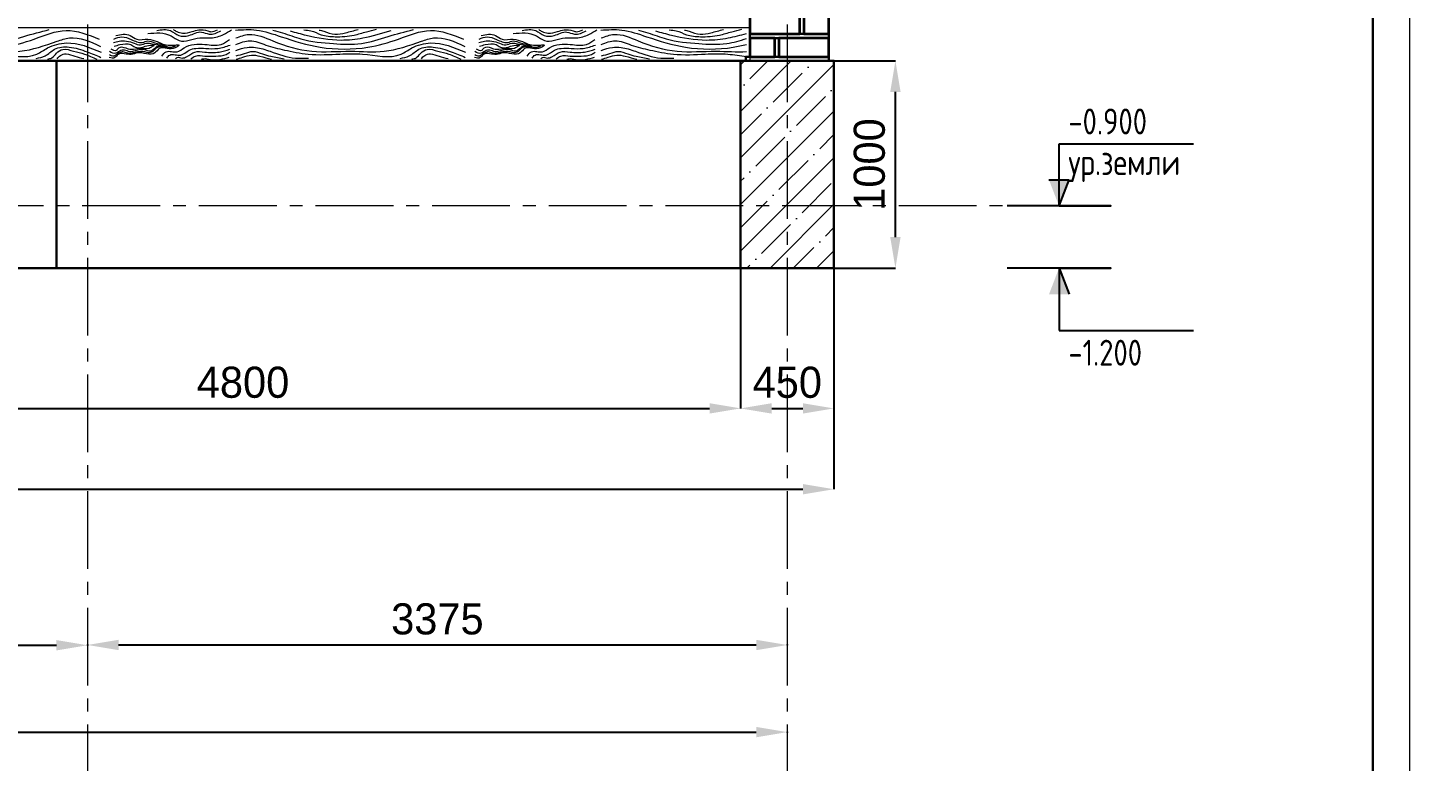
# Model space of a CAD drawing. Header units: millimetres. Extents: x 306212 to 393045, y -154783 to -111932.
# Drawn here: x 356770 to 363434, y -150735 to -147197 of the extents above; entities that cross this region are included whole.
import ezdxf

# ---------------------------------------------------------------- set-up
doc = ezdxf.new("R2010")
doc.units = ezdxf.units.MM
doc.linetypes.add('CENTER2', pattern=[1.125, 0.75, -0.125, 0.125, -0.125])
doc.layers.add('0 duvar', color=2, linetype='Continuous')
doc.layers.add('AKS', color=252, linetype='CENTER2')
for name, color, linetype, lineweight in [('ahsap', 222, 'Continuous', 13), ('OLCU', 7, 'Continuous', 13), ('YAZI-TURKCE', 5, 'Continuous', 13)]:
    doc.layers.add(name, color=color, linetype=linetype, lineweight=lineweight)
doc.styles.add('GOST 2.304', font='CS_Gost2304.shx')
doc.dimstyles.new('ISO-25', dxfattribs={"dimtxt": 100, "dimasz": 2.5, "dimexe": 1.25, "dimexo": 0.625, "dimtad": 1, "dimdec": 0, "dimtxsty": 'Standard', "dimcen": 2.5, "dimadec": 0, "dimazin": 0, "dimtfac": 1, "dimtdec": 0, "dimtmove": 0, "dimatfit": 3, "dimfxl": 0, "dimarcsym": 0})

# ---------------------------------------------------------------- blocks, each defined once
blk = doc.blocks.new('*D719')
at = {"layer": 'ahsap', "color": 0, "lineweight": -2}
for p, q in [((355183.5, -150173.5), (355183.5, -150176.8)), ((355333.5, -150175.5), (356908.5, -150175.5)), ((357058.5, -150173.5), (357058.5, -150176.8))]:
    blk.add_line(p, q, dxfattribs=at)
at = {"layer": 'ahsap', "color": 0}
for points in [[(355333.5, -150150.5), (355333.5, -150200.5), (355183.5, -150175.5)], [(356908.5, -150150.5), (356908.5, -150200.5), (357058.5, -150175.5)]]:
    blk.add_solid(points, dxfattribs=at)
at = {"layer": 'DEFPOINTS', "color": 0}
for p in [(355183.5, -148282.4), (357058.5, -148282.4), (357058.5, -150175.5)]:
    blk.add_point(p, dxfattribs=at)
at = {"layer": 'ahsap', "color": 0, "insert": (356121, -150050.5), "char_height": 150, "attachment_point": 5}
blk.add_mtext('1875', dxfattribs=at)
blk = doc.blocks.new('*D720')
at = {"layer": 'ahsap', "color": 0, "lineweight": -2}
for p, q in [((357058.5, -150172.3), (357058.5, -150175.5)), ((357208.5, -150174.3), (360283.5, -150174.3)), ((360433.5, -150172.3), (360433.5, -150175.5))]:
    blk.add_line(p, q, dxfattribs=at)
at = {"layer": 'ahsap', "color": 0}
for points in [[(357208.5, -150149.3), (357208.5, -150199.3), (357058.5, -150174.3)], [(360283.5, -150149.3), (360283.5, -150199.3), (360433.5, -150174.3)]]:
    blk.add_solid(points, dxfattribs=at)
at = {"layer": 'DEFPOINTS', "color": 0}
for p in [(357058.5, -149032.4), (360433.5, -149032.4), (360433.5, -150174.3)]:
    blk.add_point(p, dxfattribs=at)
at = {"layer": 'ahsap', "color": 0, "insert": (358746, -150049.3), "char_height": 150, "attachment_point": 5}
blk.add_mtext('3375', dxfattribs=at)
blk = doc.blocks.new('*D724')
at = {"layer": 'ahsap', "color": 0, "lineweight": -2}
for p, q in [((355408.5, -148358.6), (355408.5, -149033.5)), ((360208.5, -148583), (360208.5, -149033.5)), ((355558.5, -149033.3), (360058.5, -149033.3))]:
    blk.add_line(p, q, dxfattribs=at)
at = {"layer": 'ahsap', "color": 0}
for points in [[(355558.5, -149008.3), (355558.5, -149058.3), (355408.5, -149033.3)], [(360058.5, -149008.3), (360058.5, -149058.3), (360208.5, -149033.3)]]:
    blk.add_solid(points, dxfattribs=at)
at = {"layer": 'DEFPOINTS', "color": 0}
for p in [(355408.5, -148358), (360208.5, -148582.4), (360208.5, -149033.3)]:
    blk.add_point(p, dxfattribs=at)
at = {"layer": 'ahsap', "color": 0, "insert": (357808.5, -148908.3), "char_height": 150, "attachment_point": 5}
blk.add_mtext('4800', dxfattribs=at)
blk = doc.blocks.new('*D725')
at = {"layer": 'ahsap', "color": 0, "lineweight": -2}
for p, q in [((360208.5, -148358), (360208.5, -149033.8)), ((360658.5, -148358), (360658.5, -149033.8)), ((360358.5, -149033.5), (360508.5, -149033.5))]:
    blk.add_line(p, q, dxfattribs=at)
at = {"layer": 'ahsap', "color": 0}
for points in [[(360358.5, -149008.5), (360358.5, -149058.5), (360208.5, -149033.5)], [(360508.5, -149008.5), (360508.5, -149058.5), (360658.5, -149033.5)]]:
    blk.add_solid(points, dxfattribs=at)
at = {"layer": 'DEFPOINTS', "color": 0}
for p in [(360208.5, -148357.4), (360658.5, -148357.4), (360658.5, -149033.5)]:
    blk.add_point(p, dxfattribs=at)
at = {"layer": 'ahsap', "color": 0, "insert": (360433.5, -148908.5), "char_height": 150, "attachment_point": 5}
blk.add_mtext('450', dxfattribs=at)
blk = doc.blocks.new('*D716')
at = {"layer": 'ahsap', "color": 0, "lineweight": -2}
for p, q in [((351358.5, -148358), (351358.5, -149423.4)), ((360658.5, -149033.6), (360658.5, -149423.4)), ((351508.5, -149423.1), (360508.5, -149423.1))]:
    blk.add_line(p, q, dxfattribs=at)
at = {"layer": 'ahsap', "color": 0}
for points in [[(351508.5, -149398.1), (351508.5, -149448.1), (351358.5, -149423.1)], [(360508.5, -149398.1), (360508.5, -149448.1), (360658.5, -149423.1)]]:
    blk.add_solid(points, dxfattribs=at)
at = {"layer": 'DEFPOINTS', "color": 0}
for p in [(351358.5, -148357.4), (360658.5, -149033), (360658.5, -149423.1)]:
    blk.add_point(p, dxfattribs=at)
at = {"layer": 'ahsap', "color": 0, "insert": (356008.5, -149298.1), "char_height": 150, "attachment_point": 5}
blk.add_mtext('9300', dxfattribs=at)
blk = doc.blocks.new('*D717')
at = {"layer": 'ahsap', "color": 0, "lineweight": -2}
for p, q in [((351583.5, -150592.3), (351583.5, -150595.5)), ((351733.5, -150594.3), (360283.5, -150594.3)), ((360433.5, -150592.3), (360433.5, -150595.5))]:
    blk.add_line(p, q, dxfattribs=at)
at = {"layer": 'ahsap', "color": 0}
for points in [[(351733.5, -150569.3), (351733.5, -150619.3), (351583.5, -150594.3)], [(360283.5, -150569.3), (360283.5, -150619.3), (360433.5, -150594.3)]]:
    blk.add_solid(points, dxfattribs=at)
at = {"layer": 'DEFPOINTS', "color": 0}
for p in [(351583.5, -150175.5), (360433.5, -150172.3), (360433.5, -150594.3)]:
    blk.add_point(p, dxfattribs=at)
at = {"layer": 'ahsap', "color": 0, "insert": (356008.5, -150469.3), "char_height": 150, "attachment_point": 5}
blk.add_mtext('8850', dxfattribs=at)
blk = doc.blocks.new('Стрелка отметки')
at = {"layer": 'YAZI-TURKCE', "linetype": 'Continuous', "lineweight": 25, "ltscale": 50}
h = blk.add_hatch(color=256, dxfattribs=at)
h.paths.add_polyline_path([(332383, -147931.6), (332334.6, -147931.6), (332379.1, -148047.4), (332383, -148047.4)])
h.paths.add_polyline_path([(332431.3, -147931.6), (332383, -147931.6), (332383, -148047.4), (332386.8, -148047.4)])
for p, q in [((332383, -147757.4), (333031.1, -147757.4)), ((332383, -148057.4), (332383, -147757.4)), ((332383, -148057.4), (332431.3, -147931.6))]:
    blk.add_line(p, q, dxfattribs=at)
blk.add_lwpolyline([(332383, -148057.4), (332633, -148057.4), (332133, -148057.4)], dxfattribs=at)
blk = doc.blocks.new('*D727')
at = {"layer": 'ahsap', "color": 0, "lineweight": -2}
for p, q in [((360659.2, -147357.4), (360955.2, -147357.4)), ((360955, -148207.4), (360955, -147507.4)), ((360659.2, -148357.4), (360955.2, -148357.4))]:
    blk.add_line(p, q, dxfattribs=at)
at = {"layer": 'ahsap', "color": 0}
for points in [[(360930, -147507.4), (360980, -147507.4), (360955, -147357.4)], [(360930, -148207.4), (360980, -148207.4), (360955, -148357.4)]]:
    blk.add_solid(points, dxfattribs=at)
at = {"layer": 'DEFPOINTS', "color": 0}
for p in [(360658.5, -147357.4), (360955, -147357.4), (360658.5, -148357.4)]:
    blk.add_point(p, dxfattribs=at)
at = {"layer": 'ahsap', "color": 0, "insert": (360830, -147857.4), "char_height": 150, "attachment_point": 5, "rotation": 90}
blk.add_mtext('1000', dxfattribs=at)

msp = doc.modelspace()

# ---------------------------------------------------------------- hatches: boundary and pattern name
at = {"layer": 'ahsap'}
h = msp.add_hatch(dxfattribs=at)
h.set_pattern_fill('ANSI35', color=251, scale=25, style=0)
h.set_pattern_definition([(45, (29611.11, 0), (-112.2532, 112.2532), []), (45, (29723.36, 0), (-112.2532, 112.2532), [198.4375, -39.6875, 0, -39.6875])])
h.paths.add_polyline_path([(360433.5, -147357.4), (360208.5, -147357.4), (360208.5, -148057.4), (360433.5, -148057.4)])
h.paths.add_polyline_path([(360433.5, -148057.4), (360658.5, -148057.4), (360658.5, -147357.4), (360433.5, -147357.4)])
h.paths.add_polyline_path([(360433.5, -148057.4), (360208.5, -148057.4), (360208.5, -148357.4), (360433.5, -148357.4)])
h.paths.add_polyline_path([(360433.5, -148357.4), (360658.5, -148357.4), (360658.5, -148057.4), (360433.5, -148057.4)])

# ---------------------------------------------------------------- linework, layer by layer
at = {"layer": '0 duvar', "color": 7, "lineweight": 30, "ltscale": 0.071429}
msp.add_lwpolyline([(336529.7, -134608.8), (363257, -134608.8), (363257, -154606), (336529.7, -154606)], close=True, dxfattribs=at)
at = {"layer": 'ahsap', "color": 251, "lineweight": 30}
msp.add_line((356908.5, -147357.4), (356908.5, -148357.4), dxfattribs=at)
at = {"layer": 'ahsap', "color": 26, "lineweight": 35}
for points in [[(360293.5, -147227.4), (360493.5, -147227.4), (360493.5, -147137.4), (360253.5, -147137.4), (360253.5, -147227.4), (360293.5, -147227.4)], [(360633.5, -147227.4), (360633.5, -147137.4), (360513.5, -147137.4), (360513.5, -147227.4), (360633.5, -147227.4)], [(360373.5, -147337.4), (360373.5, -147247.4), (360253.5, -147247.4), (360253.5, -147337.4), (360373.5, -147337.4)], [(360433.5, -147337.4), (360633.5, -147337.4), (360633.5, -147247.4), (360393.5, -147247.4), (360393.5, -147337.4), (360433.5, -147337.4)]]:
    msp.add_lwpolyline(points, dxfattribs=at)
at = {"layer": 'ahsap', "color": 46}
msp.add_lwpolyline([(355408.5, -147357.4), (355373.5, -147357.4), (355373.5, -147197.4), (360208.5, -147197.4), (360253.5, -147197.4), (360253.5, -147357.4), (360208.5, -147357.4), (355408.5, -147357.4)], dxfattribs=at)
at = {"layer": 'ahsap', "color": 251, "lineweight": 30}
for points in [[(360633.5, -147247.4), (360253.5, -147247.4), (360253.5, -147227.4), (360633.5, -147227.4), (360633.5, -147247.4)], [(360433.5, -147357.4), (360633.5, -147357.4), (360633.5, -147337.4), (360233.5, -147337.4), (360233.5, -147357.4), (360433.5, -147357.4)], [(360658.5, -148057.4), (360658.5, -148357.4), (351358.5, -148357.4), (351358.5, -148057.4), (351358.5, -147357.4), (360658.5, -147357.4), (360658.5, -148057.4)], [(360658.5, -148357.4), (360208.5, -148357.4), (360208.5, -147357.4), (360658.5, -147357.4), (360658.5, -148357.4)]]:
    msp.add_lwpolyline(points, dxfattribs=at)
at = {"layer": 'ahsap', "color": 46}
for points in [[(356016.2, -147209.1), (356116.6, -147209.1), (356235.9, -147241.1), (356424.5, -147291.6), (356654.3, -147291.6), (356801.2, -147252.3), (356955.5, -147210.9), (357115.3, -147253.7)], [(356196.4, -147210.1), (356242.7, -147222.5), (356331.4, -147251.6), (356488.1, -147274.1), (356622.8, -147274.1), (356751.3, -147239.7), (356874.1, -147206.8)], [(357392.2, -147211.6), (357458.8, -147211.6), (357499.5, -147235.2), (357546.6, -147235.2), (357608.4, -147218.6), (357644.9, -147228.4), (357702.1, -147213)], [(357472.6, -147206.5), (357489.2, -147216.1), (357516.9, -147223.5), (357563.9, -147216.2), (357594.8, -147208), (357639.1, -147212.9), (357654, -147216.9), (357685.5, -147208.4)], [(357772.9, -147209.1), (357873.2, -147209.1), (357992.6, -147241.1), (358181.2, -147291.6), (358411, -147291.6), (358557.8, -147252.3), (358712.2, -147210.9), (358872, -147253.7)], [(357953, -147210.1), (357999.4, -147222.5), (358088.1, -147251.6), (358244.8, -147274.1), (358379.5, -147274.1), (358508, -147239.7), (358630.8, -147206.8)], [(358102.4, -147208.7), (358136, -147212.9), (358185.6, -147231.4), (358252.9, -147241.1), (358344.2, -147233.3), (358404, -147217.3), (358452.7, -147204.2)], [(358175.7, -147208.8), (358197.9, -147214.7), (358251.5, -147229.1), (358302.8, -147222.2), (358364, -147205.8)], [(359154.2, -147211.6), (359220.8, -147211.6), (359261.6, -147235.2), (359308.6, -147235.2), (359370.4, -147218.6), (359406.9, -147228.4), (359464.1, -147213)], [(359234.6, -147206.5), (359251.3, -147216.1), (359278.9, -147223.5), (359325.9, -147216.2), (359356.9, -147208), (359401.2, -147212.9), (359416, -147216.9), (359447.5, -147208.4)], [(359864.4, -147208.7), (359898.1, -147212.9), (359947.6, -147231.4), (360014.9, -147241.1), (360106.2, -147233.3), (360166, -147217.3), (360214.7, -147204.2)], [(359937.7, -147208.8), (359959.9, -147214.7), (360013.5, -147229.1), (360064.8, -147222.2), (360126, -147205.8)], [(356016.7, -147247.1), (356080.5, -147230), (356195.3, -147260.8), (356383.5, -147311.2), (356571.1, -147311.2), (356732.7, -147311.2), (356912, -147263.1), (356970.9, -147247.3), (357121.2, -147287.6)], [(356017.4, -147278.9), (356085.2, -147260.7), (356161.9, -147281.2), (356251.5, -147305.3), (356365.3, -147325), (356519.5, -147325), (356628.6, -147325), (356814.8, -147325), (356865.9, -147295.5), (356957.1, -147271.1), (357124.5, -147316)], [(357195.4, -147234.9), (357264.1, -147234.9), (357295.7, -147253.1), (357350.2, -147253.1), (357394, -147264.9), (357458.2, -147282.1), (357500.4, -147282.1), (357471.8, -147298.6), (357403.8, -147298.6), (357383.3, -147319.1), (357299, -147319.1), (357269.6, -147326.9), (357205.9, -147326.9), (357190.8, -147342), (357162.8, -147342)], [(357184.4, -147269.1), (357210.6, -147262.1), (357246.2, -147262.1), (357283.8, -147272.2), (357313.7, -147280.2), (357342.4, -147272.5), (357370.9, -147275.7), (357411.8, -147283.4), (357424.9, -147286.9), (357412.3, -147285.2), (357399.7, -147286.9), (357384.7, -147295.6), (357373.3, -147304.2), (357360.8, -147311.4), (357333.1, -147303.9), (357307, -147303.9), (357281.1, -147310.9), (357269, -147314.1), (357243.3, -147307.2), (357219.9, -147307.2), (357195.7, -147321.2), (357164.1, -147312.7)], [(357186.1, -147252.3), (357224.5, -147242), (357269.2, -147254), (357323.6, -147268.6), (357349.3, -147261.7), (357383.5, -147270.9), (357425.4, -147282.1), (357459.2, -147291.1), (357482.9, -147284.8), (357469.9, -147292.3), (357439.2, -147292.3), (357417.2, -147289.5), (357389.1, -147297), (357373.2, -147312.8), (357350.4, -147319), (357329.4, -147313.4), (357309.7, -147313.4), (357290.7, -147315.8), (357273.4, -147320.5), (357252.2, -147320.5), (357229.5, -147314.4), (357212, -147319.1), (357196.9, -147327.8), (357185.1, -147334.6), (357164.4, -147329)], [(357187.4, -147286.8), (357215.1, -147279.3), (357266.7, -147279.3), (357287.7, -147291.5), (357324.2, -147291.5), (357353.4, -147283.7), (357379.9, -147283.7), (357367, -147291.2), (357355.7, -147297.7), (357315.8, -147297.7), (357268.6, -147303.3), (357244.3, -147296.8), (357207.7, -147296.8), (357196.6, -147307.8), (357173.1, -147301.5)], [(357348.7, -147225.3), (357461.3, -147237.2), (357500.5, -147259.8), (357599.5, -147246.6), (357654.1, -147246.6), (357715, -147230.2), (357752.9, -147208.4)], [(357417, -147334.5), (357437.9, -147313.6), (357490.8, -147313.6), (357524.4, -147294.2), (357624.7, -147278.2), (357703.1, -147278.2), (357743.8, -147254.7)], [(357773.4, -147247.1), (357837.2, -147230), (357951.9, -147260.8), (358140.1, -147311.2), (358327.8, -147311.2), (358489.3, -147311.2), (358668.7, -147263.1), (358727.6, -147247.3), (358877.9, -147287.6)], [(357774.1, -147278.9), (357841.9, -147260.7), (357918.6, -147281.2), (358008.2, -147305.3), (358122, -147325), (358276.1, -147325), (358385.3, -147325), (358571.5, -147325), (358622.6, -147295.5), (358713.7, -147271.1), (358881.2, -147316)], [(358036.4, -147213.3), (358112.7, -147233.8), (358282.2, -147257), (358386.1, -147247.1), (358523, -147210.4)], [(358957.4, -147234.9), (359026.1, -147234.9), (359057.7, -147253.1), (359112.2, -147253.1), (359156, -147264.9), (359220.2, -147282.1), (359262.4, -147282.1), (359233.8, -147298.6), (359165.8, -147298.6), (359145.3, -147319.1), (359061, -147319.1), (359031.6, -147326.9), (358967.9, -147326.9), (358952.8, -147342), (358924.8, -147342)], [(358946.4, -147269.1), (358972.6, -147262.1), (359008.2, -147262.1), (359045.8, -147272.2), (359075.7, -147280.2), (359104.4, -147272.5), (359133, -147275.7), (359173.8, -147283.4), (359186.9, -147286.9), (359174.4, -147285.2), (359161.7, -147286.9), (359146.7, -147295.6), (359135.3, -147304.2), (359122.9, -147311.4), (359095.1, -147303.9), (359069, -147303.9), (359043.1, -147310.9), (359031, -147314.1), (359005.3, -147307.2), (358981.9, -147307.2), (358957.7, -147321.2), (358926.1, -147312.7)], [(358948.1, -147252.3), (358986.5, -147242), (359031.2, -147254), (359085.6, -147268.6), (359111.3, -147261.7), (359145.6, -147270.9), (359187.4, -147282.1), (359221.2, -147291.1), (359244.9, -147284.8), (359231.9, -147292.3), (359201.2, -147292.3), (359179.3, -147289.5), (359151.1, -147297), (359135.2, -147312.8), (359112.4, -147319), (359091.4, -147313.4), (359071.7, -147313.4), (359052.7, -147315.8), (359035.4, -147320.5), (359014.2, -147320.5), (358991.5, -147314.4), (358974, -147319.1), (358958.9, -147327.8), (358947.2, -147334.6), (358926.4, -147329)], [(358949.4, -147286.8), (358977.1, -147279.3), (359028.7, -147279.3), (359049.8, -147291.5), (359086.3, -147291.5), (359115.4, -147283.7), (359142, -147283.7), (359129, -147291.2), (359117.7, -147297.7), (359077.8, -147297.7), (359030.6, -147303.3), (359006.3, -147296.8), (358969.7, -147296.8), (358958.7, -147307.8), (358935.1, -147301.5)], [(359110.7, -147225.3), (359223.3, -147237.2), (359262.5, -147259.8), (359361.5, -147246.6), (359416.1, -147246.6), (359477, -147230.2), (359514.9, -147208.4)], [(359179, -147334.5), (359200, -147313.6), (359252.8, -147313.6), (359286.4, -147294.2), (359386.8, -147278.2), (359465.1, -147278.2), (359505.8, -147254.7)], [(356810.1, -147345.6), (356853.9, -147333.9), (356899.4, -147301.6), (356969.6, -147290.9), (357056.4, -147314.2), (357123.3, -147340.6)], [(356866, -147348.8), (356886.2, -147343.4), (356908.9, -147320.7), (356940.2, -147302.6), (356991.5, -147310.6), (357043.7, -147324.6), (357102.9, -147349)], [(356911.9, -147347.4), (356928, -147331.3), (356955.4, -147324), (356997.5, -147335.2), (357040.5, -147346.8)], [(357440.5, -147344.1), (357455, -147329.6), (357508, -147329.6), (357548.5, -147306.2), (357580.8, -147297.6), (357629.8, -147297.6), (357687.4, -147297.6), (357746.2, -147281.8)], [(357483.1, -147345.4), (357491.4, -147340.7), (357514.9, -147343.8), (357536.4, -147338), (357575.8, -147315.3), (357624.3, -147315.3), (357693.1, -147315.3), (357745.2, -147301.3)], [(357556.4, -147347.7), (357579.2, -147334.6), (357624.8, -147334.6), (357677.9, -147334.6), (357727.1, -147326.4), (357744.7, -147316.2)], [(357608.5, -147350.2), (357619.3, -147347.3), (357649.8, -147350.8), (357698.6, -147350.8), (357742.3, -147339.1)], [(357773.7, -147307.4), (357828, -147292.8), (357869.5, -147292.8), (357939.3, -147311.5), (358061.6, -147344.3), (358124.7, -147344.3)], [(357775.4, -147333.2), (357816.4, -147322.2), (357855.7, -147311.7), (357902.2, -147324.2), (357942.1, -147334.9), (358006.6, -147348.2)], [(357775.4, -147349.1), (357807.9, -147340.4), (357848.7, -147329.5), (357889.9, -147335.2), (357946, -147350.2)], [(358566.8, -147345.6), (358610.5, -147333.9), (358656.1, -147301.6), (358726.2, -147290.9), (358813, -147314.2), (358880, -147340.6)], [(358622.6, -147348.8), (358642.9, -147343.4), (358665.6, -147320.7), (358696.9, -147302.6), (358748.2, -147310.6), (358800.4, -147324.6), (358859.5, -147349)], [(358668.6, -147347.4), (358684.7, -147331.3), (358712.1, -147324), (358754.1, -147335.2), (358797.2, -147346.8)], [(359202.5, -147344.1), (359217, -147329.6), (359270.1, -147329.6), (359310.5, -147306.2), (359342.9, -147297.6), (359391.8, -147297.6), (359449.4, -147297.6), (359508.2, -147281.8)], [(359245.2, -147345.4), (359253.4, -147340.7), (359276.9, -147343.8), (359298.4, -147338), (359337.8, -147315.3), (359386.3, -147315.3), (359455.1, -147315.3), (359507.2, -147301.3)], [(359318.4, -147347.7), (359341.2, -147334.6), (359386.8, -147334.6), (359439.9, -147334.6), (359489.1, -147326.4), (359506.7, -147316.2)], [(359370.5, -147350.2), (359381.3, -147347.3), (359411.8, -147350.8), (359460.6, -147350.8), (359504.3, -147339.1)], [(359535.7, -147307.4), (359590.1, -147292.8), (359631.5, -147292.8), (359701.3, -147311.5), (359823.6, -147344.3), (359886.7, -147344.3)], [(359537.4, -147349.1), (359570, -147340.4), (359610.7, -147329.5), (359651.9, -147335.2), (359708, -147350.2)], [(359537.5, -147333.2), (359578.4, -147322.2), (359617.8, -147311.7), (359664.2, -147324.2), (359704.1, -147334.9), (359768.6, -147348.2)]]:
    msp.add_spline(points, degree=3, dxfattribs=at)
for points, knots in [([(359534.9, -147209.1), (359568.6, -147207.1), (359643.8, -147202.7), (359777.5, -147249.8), (359952, -147303.8), (360120.3, -147304.1), (360215.9, -147283.4), (360237.1, -147277.9)], [0, 0, 0, 0, 100.353, 223.872734, 419.174404, 648.976016, 714.863355, 714.863355, 714.863355, 714.863355]), ([(359535.4, -147247.1), (359556.6, -147239.3), (359616.1, -147217.4), (359738.7, -147274.6), (359898, -147323.4), (360076.2, -147305.9), (360188.7, -147315.9), (360237.1, -147312.4)], [0, 0, 0, 0, 66.052396, 184.859959, 379.709399, 567.371386, 714.431801, 714.431801, 714.431801, 714.431801]), ([(359536.1, -147278.9), (359558.7, -147269.8), (359606.9, -147250.4), (359685, -147285.8), (359777.1, -147307.2), (359896.3, -147331.9), (360023.8, -147325.6), (360138.5, -147320.6), (360207.4, -147333.1), (360237.1, -147335.8)], [0, 0, 0, 0, 70.193322, 149.603393, 242.388706, 357.853361, 512.023274, 621.183834, 707.918642, 707.918642, 707.918642, 707.918642]), ([(359715.1, -147210.1), (359730.6, -147214), (359776.3, -147225.5), (359869.5, -147263.1), (359998.7, -147273.9), (360130.7, -147282.6), (360205.5, -147259.9), (360237.1, -147249.9)], [0, 0, 0, 0, 47.993413, 141.33973, 299.61635, 434.345086, 533.105199, 533.105199, 533.105199, 533.105199]), ([(359798.4, -147213.3), (359823.7, -147220.4), (359903.9, -147242.9), (360021.9, -147262.8), (360144.6, -147250.4), (360207.7, -147233.6), (360237.1, -147225)], [0, 0, 0, 0, 79.001389, 250.076931, 354.476232, 446.192782, 446.192782, 446.192782, 446.192782])]:
    msp.add_open_spline(points, degree=3, knots=knots, dxfattribs=at)
at = {"layer": 'AKS', "lineweight": 5, "ltscale": 500}
for p, q in [((357058.5, -140432.4), (357058.5, -151057.4)), ((360433.5, -140432.4), (360433.5, -151057.4)), ((361908.5, -148057.4), (347333.5, -148057.4))]:
    msp.add_line(p, q, dxfattribs=at)
at = {"layer": 'OLCU', "linetype": 'Continuous', "ltscale": 50}
msp.add_lwpolyline([(335822.6, -134432.1), (363433.7, -134432.1), (363433.7, -154782.7), (335822.6, -154782.7)], close=True, dxfattribs=at)
at = {"layer": 'YAZI-TURKCE', "linetype": 'Continuous', "lineweight": 25, "ltscale": 50}
msp.add_line((361695.7, -147931.6), (361792.4, -147931.6), dxfattribs=at)

# ---------------------------------------------------------------- block references
at = {"layer": 'ahsap'}
msp.add_blockref('Стрелка отметки', (29361.1, 0), dxfattribs=at)
at = {"layer": 'ahsap', "xscale": -1, "rotation": 180}
msp.add_blockref('Стрелка отметки', (29361.1, -296414.8), dxfattribs=at)

# ---------------------------------------------------------------- texts
at = {"layer": 'YAZI-TURKCE', "linetype": 'Continuous', "lineweight": 25, "ltscale": 50, "style": 'GOST 2.304'}
for s, p in [('-0.900', (361789.1, -147712.4)), ('ур.земли', (361789.1, -147908.2)), ('-1.200', (361789.1, -148827.4))]:
    msp.add_text(s, height=125, dxfattribs=at).set_placement(p)

# ---------------------------------------------------------------- dimensions: what is measured, and where the dimension line sits
at = {"layer": 'ahsap', "color": 0}
dim = msp.add_linear_dim(base=(360955, -147357.4), p1=(360658.5, -148357.4), p2=(360658.5, -147357.4), angle=90, dimstyle='ISO-25', override={"dimtxt": 150, "dimasz": 150, "dimexe": 0.25, "dimgap": 50, "dimdle": 0.25, "dimfxl": 0.25}, dxfattribs=at)
dim.commit()
dim.dimension.update_dxf_attribs({"geometry": '*D727', "text_midpoint": (360830, -147857.4)})
for base, p1, p2, override, picture, middle in [((357058.5, -150175.5), (355183.5, -148282.4), (357058.5, -148282.4), {"dimtxt": 150, "dimasz": 150, "dimgap": 50, "dimfxl": 2, "dimfxlon": 1}, '*D719', (356121, -150175.5)), ((360658.5, -149423.1), (351358.5, -148357.4), (360658.5, -149033), {"dimtxt": 150, "dimasz": 150, "dimexe": 0.25, "dimgap": 50, "dimdle": 0.25, "dimfxl": 0.25}, '*D716', (356008.5, -149423.1)), ((360658.5, -149033.5), (360208.5, -148357.4), (360658.5, -148357.4), {"dimtxt": 150, "dimasz": 150, "dimexe": 0.25, "dimgap": 50, "dimdle": 0.25, "dimfxl": 0.25}, '*D725', (360433.5, -149033.5)), ((360433.5, -150174.3), (357058.5, -149032.4), (360433.5, -149032.4), {"dimtxt": 150, "dimasz": 150, "dimgap": 50, "dimfxl": 2, "dimfxlon": 1}, '*D720', (358746, -150174.3))]:
    dim = msp.add_linear_dim(base=base, p1=p1, p2=p2, dimstyle='ISO-25', override=override, dxfattribs=at)
    dim.commit()
    dim.dimension.update_dxf_attribs({"geometry": picture, "text_midpoint": middle, "dimtype": 160})
for base, p1, p2, override, picture, middle in [((360208.5, -149033.3), (355408.5, -148358), (360208.5, -148582.4), {"dimtxt": 150, "dimasz": 150, "dimexe": 0.25, "dimgap": 50, "dimdle": 0.25, "dimfxl": 0.25}, '*D724', (357808.5, -148908.3)), ((360433.5, -150594.3), (351583.5, -150175.5), (360433.5, -150172.3), {"dimtxt": 150, "dimasz": 150, "dimgap": 50, "dimfxl": 2, "dimfxlon": 1}, '*D717', (356008.5, -150469.3))]:
    dim = msp.add_linear_dim(base=base, p1=p1, p2=p2, dimstyle='ISO-25', override=override, dxfattribs=at)
    dim.commit()
    dim.dimension.update_dxf_attribs({"geometry": picture, "text_midpoint": middle})

doc.saveas('drawing.dxf')
